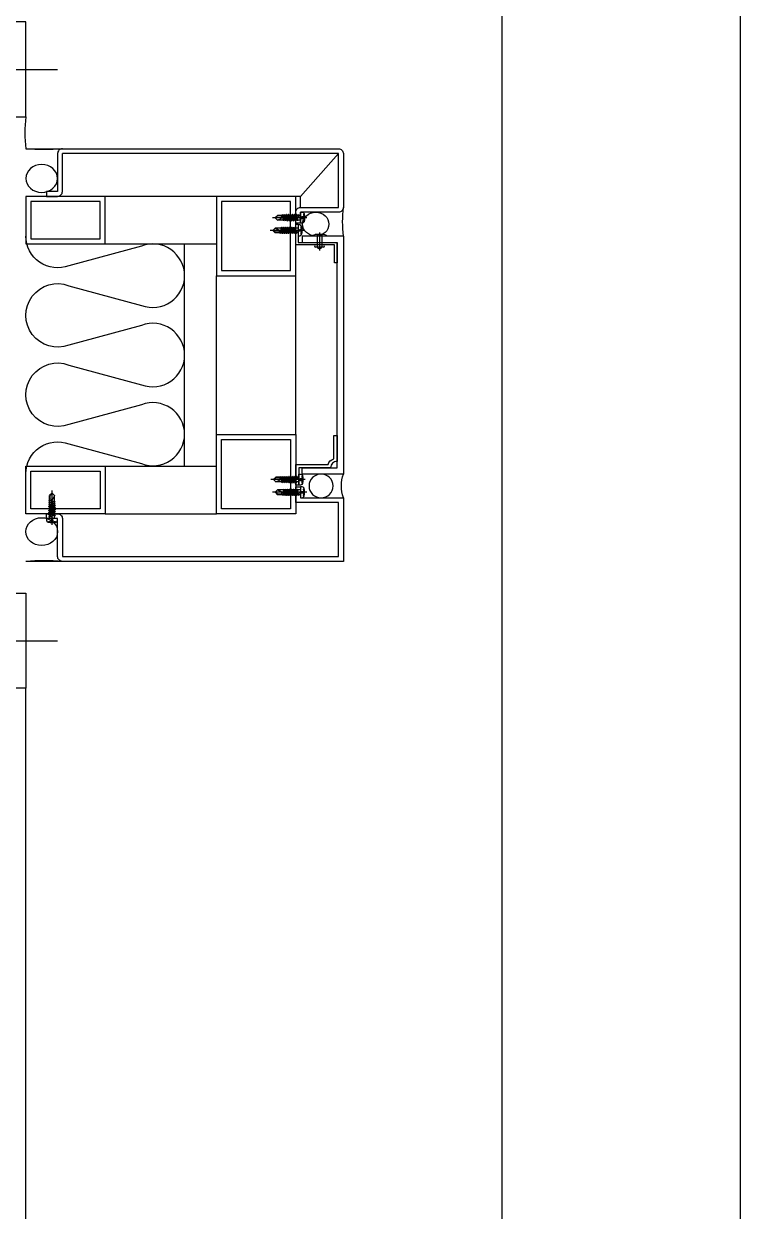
# Model space of a CAD drawing. Header units: millimetres. Extents: x 19868 to 801382, y -4805 to 85279.
# Drawn here: x 369787 to 370238, y 48289 to 49038 of the extents above; entities that cross this region are included whole.
import ezdxf

# ---------------------------------------------------------------- set-up
doc = ezdxf.new("R2010")
doc.units = ezdxf.units.MM
doc.header["$LTSCALE"] = 250
doc.linetypes.add('CENTER', pattern=[50.8, 31.75, -6.35, 6.35, -6.35])
doc.linetypes.add('HIDDEN2', pattern=[4.7625, 3.175, -1.5875])
for name, color, linetype in [('0-Sheet', 7, 'Continuous'), ('A-ELE-4', 4, 'Continuous'), ('A-ETC-8', 8, 'Continuous'), ('A-FIN', 6, 'Continuous'), ('A-FIN-9', 7, 'Continuous'), ('alucobond', 7, 'Continuous'), ('EXTRUSION', 7, 'Continuous'), ('INSUL', 8, 'Continuous'), ('ISL', 251, 'Continuous'), ('mold', 4, 'Continuous'), ('RIVET', 6, 'Continuous'), ('SCREW', 1, 'Continuous'), ('SEALANT', 252, 'Continuous')]:
    doc.layers.add(name, color=color, linetype=linetype)

# ---------------------------------------------------------------- blocks, each defined once
blk = doc.blocks.new('A$Cae507117')
at = {"layer": 'A-ETC-8'}
for points in [[(-50, 0), (-50, -50), (0, -50), (0, 0)], [(-46.8, -3.2), (-46.8, -46.8), (-3.2, -46.8), (-3.2, -3.2)]]:
    blk.add_lwpolyline(points, close=True, dxfattribs=at)
blk = doc.blocks.new('A$C79923ea7')
at = {"layer": 'INSUL'}
blk.add_line((30, -4469.86), (270, -4469.86), dxfattribs=at)
blk.add_lwpolyline([(250, -4499.86), (250, -4439.86), (50, -4439.86), (50, -4499.86)], close=True, dxfattribs=at)
blk.add_arc((328.61, -4509.86), 79.25, 172.75077, 187.24923, dxfattribs=at)
blk = doc.blocks.new('A$C8466693f')
at = {"layer": 'INSUL'}
for p, q in [((30, -50), (270, -50)), ((250, -4160), (250, -80))]:
    blk.add_line(p, q, dxfattribs=at)
blk.add_lwpolyline([(250, -20), (250, -80), (50, -80), (50, -20)], close=True, dxfattribs=at)
blk = doc.blocks.new('PH-4-16')
at = {"layer": 'SCREW'}
for p, q in [((-1.51, 0), (-1.51, -0.97)), ((1.51, 0), (1.51, -1.59)), ((0.05, -0.87), (-2.01, -1.2)), ((2, -1.79), (-2.01, -2.45)), ((2, -3.03), (-2.01, -3.69)), ((2, -4.27), (-2.01, -4.93)), ((2, -5.51), (-2.01, -6.17)), ((2, -6.75), (-2.01, -7.41)), ((-2, -1.27), (-1.51, -1.47)), ((-2, -2.51), (-1.51, -2.71)), ((-2, -3.75), (-1.51, -3.95)), ((-2, -4.99), (-1.51, -5.2)), ((-2, -6.24), (-1.51, -6.44)), ((-2, -7.48), (-1.51, -7.68)), ((-1.99, -1.17), (-1.51, -0.97)), ((-1.99, -2.41), (-1.51, -2.21)), ((-1.99, -3.65), (-1.51, -3.45)), ((-1.99, -4.89), (-1.51, -4.69)), ((-1.99, -6.13), (-1.51, -5.93)), ((-1.99, -7.37), (-1.51, -7.17)), ((0.07, -0.97), (-1.95, -1.3)), ((1.99, -1.89), (-1.95, -2.54)), ((1.99, -3.13), (-1.95, -3.78)), ((1.99, -4.37), (-1.95, -5.02)), ((1.99, -5.61), (-1.95, -6.26)), ((1.99, -6.86), (-1.95, -7.5)), ((0.05, -0.87), (-1.51, -0.97)), ((0.07, -0.97), (-1.51, -1.47)), ((-1.51, -1.47), (-1.51, -2.21)), ((1.51, -1.59), (-1.51, -2.21)), ((1.51, -2.09), (-1.51, -2.71)), ((-1.51, -2.71), (-1.51, -3.45)), ((1.51, -2.83), (-1.51, -3.45)), ((1.51, -3.33), (-1.51, -3.95)), ((1.51, -4.07), (-1.51, -4.69)), ((1.51, -4.57), (-1.51, -5.2)), ((-1.51, -5.2), (-1.51, -5.93)), ((1.51, -5.31), (-1.51, -5.93)), ((1.51, -5.81), (-1.51, -6.44)), ((-1.51, -6.44), (-1.51, -7.17)), ((1.51, -6.55), (-1.51, -7.17)), ((1.51, -7.05), (-1.51, -7.68)), ((1.51, -1.59), (2, -1.79)), ((1.99, -1.89), (1.51, -2.09)), ((1.51, -2.09), (1.51, -2.83)), ((2, -3.03), (1.51, -2.83)), ((1.99, -3.13), (1.51, -3.33)), ((1.51, -3.33), (1.51, -4.07)), ((2, -4.27), (1.51, -4.07)), ((1.99, -4.37), (1.51, -4.57)), ((1.51, -4.57), (1.51, -5.31)), ((2, -5.51), (1.51, -5.31)), ((1.99, -5.61), (1.51, -5.81)), ((1.51, -5.81), (1.51, -6.55)), ((2, -6.75), (1.51, -6.55)), ((1.99, -6.86), (1.51, -7.05)), ((1.51, -7.05), (1.51, -7.79)), ((2, -7.99), (-2.01, -8.65)), ((2, -9.23), (-2.01, -9.89)), ((2, -10.47), (-2.01, -11.13)), ((-2, -8.72), (-1.51, -8.92)), ((-2, -9.96), (-1.51, -10.16)), ((-2, -11.2), (-1.51, -11.4)), ((-1.99, -8.61), (-1.51, -8.41)), ((-1.99, -9.85), (-1.51, -9.66)), ((-1.99, -11.09), (-1.51, -10.9)), ((1.99, -8.1), (-1.95, -8.75)), ((1.99, -9.34), (-1.95, -9.99)), ((1.99, -10.58), (-1.95, -11.23)), ((-1.51, -7.68), (-1.51, -8.41)), ((1.51, -7.79), (-1.51, -8.41)), ((1.51, -8.29), (-1.51, -8.92)), ((-1.51, -8.92), (-1.51, -9.66)), ((1.51, -9.03), (-1.51, -9.66)), ((1.51, -9.53), (-1.51, -10.16)), ((-1.51, -10.16), (-1.51, -10.9)), ((1.51, -10.27), (-1.51, -10.9)), ((1.51, -10.77), (-1.51, -11.4)), ((-1.51, -11.4), (-1.51, -14.46)), ((-1.51, -14.46), (-1.14, -14.46)), ((0, -16), (-1.51, -14.46)), ((-1.14, -12.61), (-1.14, -14.46)), ((-1.14, -14.46), (0, -16)), ((0, -16), (1.51, -14.49)), ((1.51, -14.49), (0.4, -12.23)), ((2, -7.99), (1.51, -7.79)), ((1.99, -8.1), (1.51, -8.29)), ((1.51, -8.29), (1.51, -9.03)), ((2, -9.23), (1.51, -9.03)), ((1.99, -9.34), (1.51, -9.53)), ((1.51, -9.53), (1.51, -10.27)), ((2, -10.47), (1.51, -10.27)), ((1.99, -10.58), (1.51, -10.77)), ((1.51, -10.77), (1.51, -14.49))]:
    blk.add_line(p, q, dxfattribs=at)
at = {"layer": 'SCREW', "color": 1, "linetype": 'CENTER'}
blk.add_line((0, 3.95), (0, -17.67), dxfattribs=at)
at = {"layer": 'SCREW', "linetype": 'HIDDEN2'}
blk.add_line((-1.51, -3.95), (-1.51, -4.69), dxfattribs=at)
at = {"layer": 'SCREW'}
blk.add_lwpolyline([(3.48, 0.99), (3.48, 0), (-3.48, 0), (-3.48, 0.99, -0.336479), (-2.53, 2.23, -0.138717), (2.53, 2.23, -0.336479)], format="xyb", close=True, dxfattribs=at)
blk.add_lwpolyline([(-2.53, 2.23), (-2.31, 2.03), (-2.06, 1.94), (-1.79, 1.92), (-1.52, 1.95), (-1.25, 2.02), (-1.01, 2.09), (-0.81, 2.13), (-0.65, 2.14), (-0.55, 2.08), (-0.5, 1.96), (-0.49, 1.8), (-0.49, 1.61), (-0.51, 1.41), (-0.52, 1.2), (-0.51, 1.01), (-0.47, 0.84), (-0.39, 0.71), (-0.28, 0.61), (-0.14, 0.55), (0, 0.53), (0.14, 0.55), (0.28, 0.61), (0.39, 0.71), (0.47, 0.84), (0.51, 1.01), (0.52, 1.2), (0.51, 1.41), (0.49, 1.61), (0.49, 1.8), (0.5, 1.96), (0.55, 2.08), (0.65, 2.14), (0.81, 2.13), (1.01, 2.09), (1.25, 2.02), (1.52, 1.95), (1.79, 1.92), (2.06, 1.94), (2.31, 2.03), (2.53, 2.23)], dxfattribs=at)
for centre, radius, start, end in [((-1.92, -1.23), 0.0931, 139.86612, 209.92465), ((-1.92, -2.47), 0.0931, 139.86612, 209.92465), ((-1.92, -3.71), 0.0931, 139.86612, 209.92465), ((-1.92, -4.95), 0.0931, 139.86612, 209.92465), ((-1.92, -6.19), 0.0931, 139.86612, 209.92465), ((-1.92, -7.43), 0.0931, 139.86612, 209.92465), ((0.03, -0.92), 0.0605, 310.72712, 69.31493), ((1.92, -1.83), 0.0931, 319.86612, 29.92465), ((1.92, -3.07), 0.0931, 319.86612, 29.92465), ((1.92, -4.31), 0.0931, 319.86612, 29.92465), ((1.92, -5.55), 0.0931, 319.86612, 29.92465), ((1.92, -6.8), 0.0931, 319.86612, 29.92465), ((-1.92, -8.67), 0.0931, 139.86612, 209.92465), ((-1.92, -9.91), 0.0931, 139.86612, 209.92465), ((-1.92, -11.15), 0.0931, 139.86612, 209.92465), ((-0.33, -12.61), 0.815, 27.36497, 180), ((1.92, -8.04), 0.0931, 319.86612, 29.92465), ((1.92, -9.28), 0.0931, 319.86612, 29.92465), ((1.92, -10.52), 0.0931, 319.86612, 29.92465)]:
    blk.add_arc(centre, radius, start, end, dxfattribs=at)
blk = doc.blocks.new('revit')
at = {"layer": 'RIVET'}
for p, q in [((-4.2, 0.5), (-4.2, 0)), ((4.2, 0), (-4.2, 0)), ((2.7, 1), (-2.7, 1)), ((-1.5, 1), (-1.5, -7)), ((1.5, 1), (1.5, -7)), ((4.2, 0.5), (4.2, 0)), ((2.37, -5.5), (-2.37, -5.5)), ((2.37, -7), (-2.37, -7))]:
    blk.add_line(p, q, dxfattribs=at)
at = {"layer": 'RIVET', "color": 1, "linetype": 'CENTER'}
blk.add_line((0, 2.29), (0, -9.05), dxfattribs=at)
at = {"layer": 'RIVET'}
for points in [[(-4.2, 0.5), (-2.7, 1)], [(4.2, 0.5), (2.7, 1)]]:
    blk.add_lwpolyline(points, dxfattribs=at)
blk.add_lwpolyline([(-1.5, -7, 0.666667), (1.5, -7, 1.5)], format="xyb", dxfattribs=at)
for centre, start, end in [((-2.37, -6.25), 90, 270), ((2.37, -6.25), 270, 90)]:
    blk.add_arc(centre, 0.75, start, end, dxfattribs=at)
blk = doc.blocks.new('A$C75f647f4')
at = {"layer": 'A-ETC-8'}
for points in [[(0, -30), (0, 0), (-50, 0), (-50, -30)], [(-3.2, -26.8), (-3.2, -3.2), (-46.8, -3.2), (-46.8, -26.8)]]:
    blk.add_lwpolyline(points, close=True, dxfattribs=at)
blk = doc.blocks.new('A$C632c858f')
at = {"layer": 'A-ETC-8'}
blk.add_arc((-2.84, 0), 24.04, 341.82483, 18.17517, dxfattribs=at)
blk.add_ellipse((34.03, 0), major_axis=(7.59, 0), ratio=0.987937, dxfattribs=at)

msp = doc.modelspace()

# ---------------------------------------------------------------- linework, layer by layer
at = {"layer": '0-Sheet', "color": 8}
for p, q in [((369985.21, 48955.93), (369961.21, 48928.93)), ((369961.21, 48928.93), (369838.21, 48928.93)), ((369961.21, 48921.93), (369961.21, 48928.93)), ((369838.21, 48898.93), (369908.21, 48898.93)), ((369838.21, 48758.93), (369908.21, 48758.93)), ((369838.21, 48728.93), (369908.21, 48728.93))]:
    msp.add_line(p, q, dxfattribs=at)
at = {"layer": '0-Sheet'}
msp.add_lwpolyline([(369811.21, 48958.93, 0.414214), (369808.21, 48955.93), (369808.21, 48931.93), (369801.21, 48931.93), (369801.21, 48928.93), (369808.21, 48928.93, 0.414214), (369811.21, 48931.93), (369811.21, 48955.93)], format="xyb", dxfattribs=at)
at = {"layer": '0-Sheet', "elevation": 0}
for points in [[(369811.21, 48958.93), (369985.21, 48958.93, -0.414214), (369988.21, 48955.93), (369988.21, 48921.93, -0.414214), (369985.21, 48918.93), (369961.21, 48918.93), (369961.21, 48911.93), (369958.21, 48911.93), (369958.21, 48918.93, -0.414214), (369961.21, 48921.93), (369985.21, 48921.93), (369985.21, 48955.93), (369811.21, 48955.93)], [(369811.21, 48698.93, -0.414214), (369808.21, 48701.93), (369808.21, 48725.93), (369801.21, 48725.93), (369801.21, 48728.93), (369808.21, 48728.93, -0.414214), (369811.21, 48725.93), (369811.21, 48701.93)]]:
    msp.add_lwpolyline(points, format="xyb", dxfattribs=at)
at = {"layer": '0-Sheet'}
msp.add_lwpolyline([(369811.21, 48701.93), (369985.21, 48701.93), (369985.21, 48735.93), (369958.21, 48735.93), (369958.21, 48745.93), (369961.21, 48745.93), (369961.21, 48738.93), (369988.21, 48738.93), (369988.21, 48698.93), (369811.2, 48698.93)], dxfattribs=at)
at = {"layer": 'A-ELE-4'}
msp.add_lwpolyline([(370088.21, 51108.93), (370238.21, 51108.93), (370238.21, 43688.93), (370088.21, 43688.93)], close=True, dxfattribs=at)
at = {"layer": 'A-ETC-8'}
for p, q in [((369908.21, 48778.93), (369908.21, 48878.93)), ((369958.21, 48778.93), (369958.21, 48878.93)), ((369888.21, 48698.93), (369788.21, 48698.93))]:
    msp.add_line(p, q, dxfattribs=at)
msp.add_lwpolyline([(369980.21, 48757.93), (369960.21, 48757.93), (369960.21, 48746.93), (369958.21, 48746.93), (369958.21, 48759.93), (369978.55, 48759.93, -0.226541), (369982.21, 48763.59), (369982.21, 48778.28), (369984.21, 48778.28), (369984.21, 48761.93, 0.414214)], format="xyb", close=True, dxfattribs=at)
at = {"layer": 'A-FIN', "elevation": 0}
msp.add_lwpolyline([(369988.21, 48903.93), (369962.21, 48903.93), (369962.21, 48899.93), (369984.21, 48899.93)], dxfattribs=at)
at = {"layer": 'A-FIN'}
for points in [[(369984.21, 48757.93), (369984.21, 48899.93)], [(369988.21, 48903.93), (369988.21, 48753.93), (369988.21, 48753.93)], [(369988.21, 48753.93), (369962.21, 48753.93), (369962.21, 48757.93), (369984.21, 48757.93)]]:
    msp.add_lwpolyline(points, dxfattribs=at)
at = {"layer": 'ISL'}
for p, q in [((369788.21, 48958.93), (369888.21, 48958.93)), ((369888.21, 48758.93), (369888.21, 48898.93))]:
    msp.add_line(p, q, dxfattribs=at)
msp.add_lwpolyline([(369788.21, 48754.19, -0.525094), (369815.31, 48772.9), (369861.11, 48760.5, 0.522727), (369888.21, 48779.06, 0.522727), (369861.11, 48797.63), (369815.31, 48785.23, -1.449198), (369815.31, 48822.63), (369861.11, 48810.23, 0.524856), (369888.21, 48828.93, 0.524856), (369861.11, 48847.63), (369815.31, 48835.23, -1.449198), (369815.31, 48872.63), (369861.11, 48860.23, 0.524856), (369888.21, 48878.93, 0.524856), (369861.11, 48897.63), (369815.31, 48885.23, -0.525094), (369788.21, 48903.94)], format="xyb", dxfattribs=at)
at = {"layer": 'mold', "color": 4, "elevation": 0}
msp.add_lwpolyline([(369982.71, 48898.43), (369958.21, 48898.43), (369958.21, 48911.43), (369959.71, 48911.43), (369959.71, 48899.93), (369984.21, 48899.93), (369984.21, 48886.93), (369982.71, 48886.93), (369982.71, 48898.43)], dxfattribs=at)
at = {"layer": 'SEALANT', "elevation": 0}
msp.add_lwpolyline([(369988.21, 48903.93, -0.04942), (369988.21, 48921.93)], format="xyb", dxfattribs=at)
at = {"layer": 'SEALANT'}
for centre, start, end in [((369799.71, 49154.92), 266.64197, 273.35803), ((369799.71, 48502.94, 0), 86.64197, 93.35803)]:
    msp.add_arc(centre, 196.33, start, end, dxfattribs=at)
at = {"layer": 'SEALANT', "extrusion": (0, 0, -1)}
msp.add_ellipse((369798.21, 48940.19), major_axis=(10, 0), ratio=0.878162, dxfattribs=at)
at = {"layer": 'SEALANT'}
for centre, major_axis, ratio in [((369970.83, 48911.43), (-8.29, 0), 0.90449), ((369798.21, 48717.67, 0), (10, 0), 0.878162)]:
    msp.add_ellipse(centre, major_axis=major_axis, ratio=ratio, dxfattribs=at)

# ---------------------------------------------------------------- block references
at = {"layer": 'A-ETC-8'}
for name, p in [('A$C79923ea7', (369538.21, 53478.79)), ('A$C8466693f', (369538.21, 48698.93))]:
    msp.add_blockref(name, p, dxfattribs=at)
at = {"layer": 'A-ETC-8', "rotation": 180}
msp.add_blockref('A$Cae507117', (369908.21, 48878.93), dxfattribs=at)
at = {"layer": 'A-ETC-8', "xscale": -1}
for name, p in [('A$Cae507117', (369908.21, 48778.93)), ('A$C632c858f', (370008.21, 48746.43))]:
    msp.add_blockref(name, p, dxfattribs=at)
at = {"layer": 'A-FIN-9'}
msp.add_blockref('A$C75f647f4', (369838.21, 48928.93), dxfattribs=at)
at = {"layer": 'A-FIN-9', "xscale": -1, "rotation": 180}
msp.add_blockref('A$C75f647f4', (369838.21, 48728.93), dxfattribs=at)
at = {"layer": 'alucobond'}
msp.add_blockref('revit', (369973.21, 48903.93), dxfattribs=at)
at = {"layer": 'EXTRUSION'}
for p, rotation in [((369961.21, 48915.45), 270.0000000000002), ((369960.2, 48750.47), 270.0000000000005)]:
    msp.add_blockref('PH-4-16', p, dxfattribs=dict(at, rotation=rotation))
at = {"layer": 'EXTRUSION', "xscale": -1}
for p, rotation in [((369959.71, 48907.43), 269.9999999999997), ((369959.71, 48907.43), 269.9999999999995), ((369804.71, 48725.93, 0), 180), ((369961.21, 48742.45), 269.9999999999997)]:
    msp.add_blockref('PH-4-16', p, dxfattribs=dict(at, rotation=rotation))

doc.saveas('drawing.dxf')
